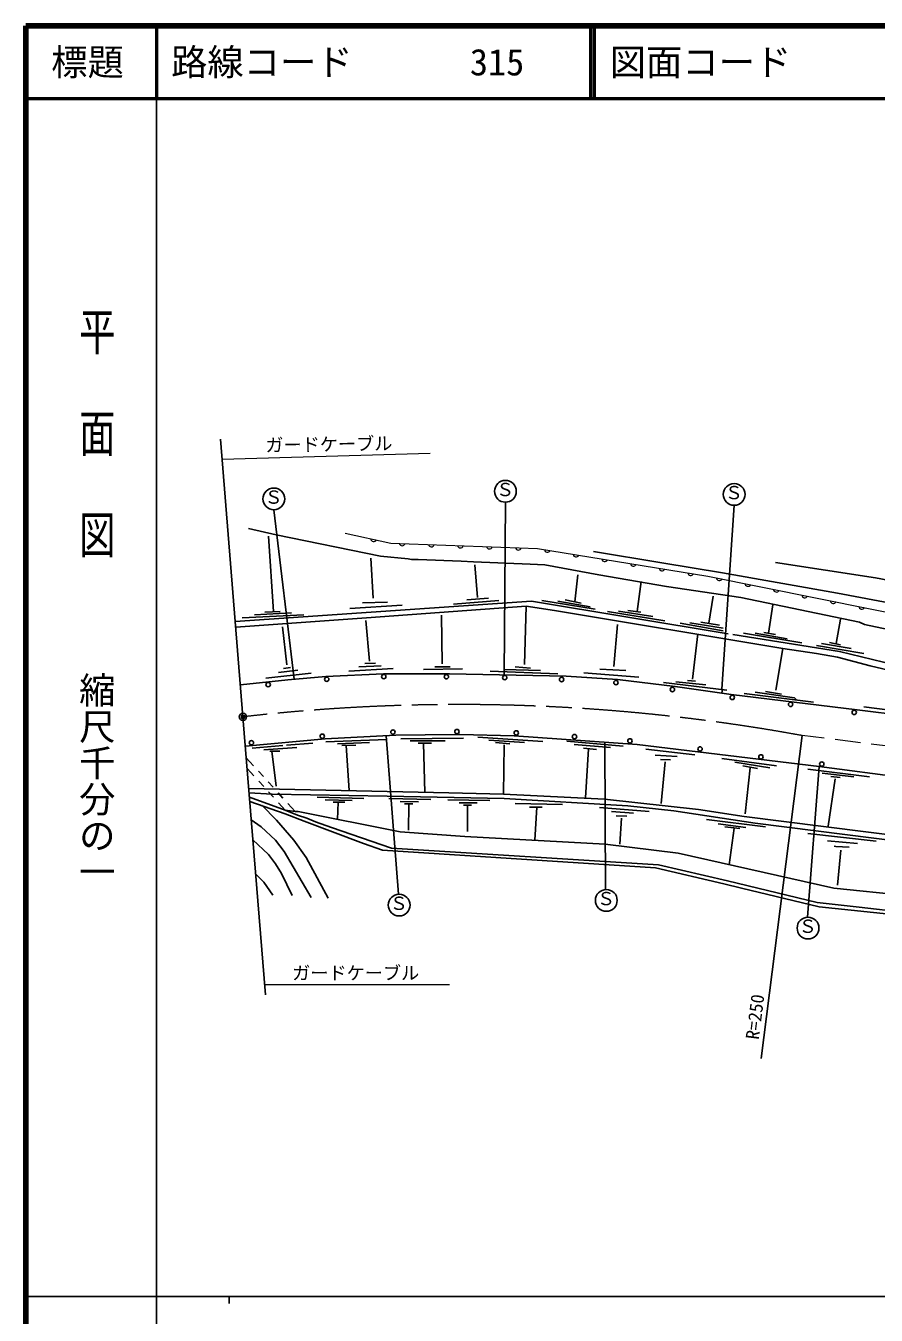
# Model space of a CAD drawing. Units: millimetres, scale not verified. Extents: x 40000 to 680000, y 20000 to 380000.
# Drawn here: x 40000 to 157078, y 202409 to 380000 of the extents above; entities that cross this region are included whole.
import ezdxf
from ezdxf.enums import TextEntityAlignment as Align

# ---------------------------------------------------------------- set-up
doc = ezdxf.new("R2010")
doc.units = ezdxf.units.MM
doc.header["$LTSCALE"] = 1000
doc.header["$PDMODE"] = 32
doc.header["$PDSIZE"] = 500
doc.linetypes.add('CHAIN', pattern=[18.5, 12, -1.5, 3.5, -1.5])
for name, color, linetype, lineweight in [('M-BGD', 7, 'Continuous', 25), ('M-BMK', 2, 'CHAIN', 13), ('M-BMK-SRVR', 3, 'Continuous', 25), ('M-STR-HTXT', 7, 'Continuous', 13), ('M-TTL', 2, 'Continuous', 140), ('M-TTL-BAND', 7, 'Continuous', 25), ('M-TTL-LINE', 7, 'Continuous', 50)]:
    doc.layers.add(name, color=color, linetype=linetype, lineweight=lineweight)
for name, color, linetype in [('M-BMK-HTXT', 7, 'Continuous'), ('M-OTRS', 6, 'Continuous'), ('M-TTL-TXT', 7, 'Continuous')]:
    doc.layers.add(name, color=color, linetype=linetype)
doc.styles.add('@ＭＳ ゴシック', font='')
doc.styles.add('ＭＳ ゴシック', font='')
doc.styles.get('@ＭＳ ゴシック').set_extended_font_data('@MS Gothic')
doc.styles.get('ＭＳ ゴシック').set_extended_font_data('MS Gothic')

msp = doc.modelspace()

# ---------------------------------------------------------------- linework, layer by layer
at = {"layer": 'M-BGD'}
for p, q in [((106029, 314382), (105860, 290590)), ((74155, 313339), (76932, 290008)), ((137525, 313958), (135832, 288643)), ((70638, 310741), (74448, 309894)), ((73432, 309725), (74110, 299311)), ((74448, 309894), (88842, 306931)), ((118136, 307608), (127583, 306020)), ((87827, 301146), (87511, 306675)), ((88842, 306931), (92652, 306592)), ((92652, 306592), (93117, 306514)), ((93117, 306514), (94006, 306508)), ((94006, 306508), (99933, 306254)), ((99933, 306254), (101626, 306169)), ((101626, 306169), (109416, 305830)), ((102196, 301255), (101804, 305755)), ((109416, 305830), (111448, 305746)), ((111448, 305746), (118898, 304391)), ((127583, 306020), (135916, 304645)), ((143198, 306084), (156998, 303968)), ((116020, 304391), (115596, 300666)), ((118898, 304391), (128212, 302782)), ((135916, 304645), (151749, 301851)), ((156998, 303968), (163094, 302782)), ((124740, 303460), (124148, 299311)), ((138456, 301258), (128212, 302782)), ((109607, 300746), (68834, 297949)), ((84628, 299724), (91816, 300198)), ((86366, 300514), (89802, 300632)), ((98879, 300322), (105145, 300831)), ((100710, 300940), (103682, 301174)), ((109607, 300746), (136678, 296263)), ((111024, 300835), (118390, 299650)), ((117713, 299988), (113226, 300750)), ((114242, 300920), (116443, 300496)), ((134635, 301435), (134054, 297702)), ((154797, 297872), (138456, 301258)), ((142859, 300242), (142266, 296348)), ((151749, 301851), (159792, 300327)), ((86894, 298464), (68896, 297185)), ((78258, 298888), (69792, 298464)), ((76565, 299142), (71485, 298888)), ((72924, 299226), (75041, 299311)), ((108908, 300073), (86894, 298464)), ((97224, 298803), (97308, 292114)), ((108908, 300073), (108654, 292030)), ((112802, 299480), (108908, 300073)), ((112802, 299480), (144214, 294231)), ((120084, 299311), (127958, 298041)), ((121608, 299396), (126349, 298634)), ((122878, 299480), (124656, 299226)), ((75959, 291968), (75353, 297234)), ((87333, 292468), (86833, 298077)), ((120940, 291762), (121440, 297555)), ((136001, 296686), (130074, 297702)), ((131429, 297787), (136001, 297025)), ((132953, 297872), (135493, 297448)), ((152172, 298295), (151580, 294908)), ((155474, 297533), (154797, 297872)), ((170884, 294231), (155474, 297533)), ((132530, 296263), (131768, 289998)), ((137356, 296178), (152003, 293808)), ((138795, 296348), (146838, 294993)), ((140404, 296348), (144806, 295586)), ((141589, 296432), (143198, 296178)), ((149548, 294908), (153612, 294231)), ((150648, 295078), (152172, 294739)), ((144214, 294231), (143282, 288474)), ((144214, 294231), (148870, 293554)), ((148870, 294654), (155390, 293554)), ((148870, 293554), (151749, 293046)), ((151749, 293046), (156236, 291860)), ((152003, 293808), (174609, 288304)), ((75459, 291494), (76459, 291600)), ((84464, 291126), (90598, 291468)), ((85859, 291731), (88940, 291863)), ((86675, 292153), (88150, 292205)), ((100102, 291437), (94768, 291352)), ((96292, 291691), (98409, 291691)), ((105860, 291352), (110855, 291183)), ((107384, 291691), (109500, 291522)), ((119044, 291367), (122625, 291183)), ((156236, 291860), (186124, 284579)), ((76073, 289938), (69538, 289253)), ((73063, 290151), (79303, 290836)), ((74800, 290941), (77460, 291231)), ((81327, 290367), (76073, 289938)), ((89260, 290733), (81327, 290367)), ((98324, 290760), (89260, 290733)), ((114411, 290421), (98324, 290760)), ((103912, 291098), (113226, 290760)), ((114411, 290421), (121442, 289959)), ((116806, 290867), (124415, 290288)), ((121442, 289959), (129397, 288982)), ((127788, 289574), (136509, 288474)), ((129482, 289659), (133630, 289236)), ((131090, 289828), (132191, 289744)), ((129397, 288982), (137102, 287881)), ((135832, 288643), (135916, 288558)), ((135916, 288558), (135832, 288135)), ((137102, 287881), (154458, 285768)), ((138880, 288050), (148447, 286865)), ((140404, 288220), (145822, 287458)), ((141843, 288304), (144044, 287966)), ((145822, 287458), (146076, 287204)), ((155362, 286206), (163813, 285126)), ((154458, 285768), (165042, 284494)), ((99002, 282378), (90958, 282293)), ((99764, 282378), (99002, 282378)), ((107214, 282208), (99764, 282378)), ((81222, 281785), (70225, 280770)), ((75380, 280854), (71146, 280515)), ((77327, 280600), (72755, 280261)), ((79528, 281192), (75888, 280938)), ((90958, 282293), (81222, 281785)), ((89688, 281700), (81306, 281362)), ((87318, 281277), (82915, 281108)), ((85455, 280938), (83508, 280854)), ((84100, 280854), (84524, 274673)), ((89604, 282208), (91309, 260393)), ((100272, 281870), (91636, 281785)), ((92906, 281531), (97732, 281531)), ((94006, 281192), (95869, 281192)), ((94768, 281192), (94938, 274419)), ((102219, 282039), (111194, 281446)), ((103743, 281616), (108654, 281277)), ((104674, 281277), (106622, 281108)), ((105869, 280955), (105775, 274165)), ((124148, 281023), (107214, 282208)), ((114486, 281461), (122262, 280762)), ((115512, 281023), (120507, 280600)), ((119741, 281331), (119830, 261042)), ((124148, 281023), (149209, 277975)), ((146905, 282237), (141250, 237758)), ((70353, 279180), (71358, 278076)), ((73602, 280092), (74956, 280092)), ((73856, 280092), (74448, 275266)), ((116782, 280515), (118560, 280346)), ((117459, 280430), (117036, 273657)), ((125353, 280347), (132120, 279610)), ((126669, 279557), (129697, 279347)), ((127395, 278934), (128764, 278887)), ((135832, 279076), (143367, 278060)), ((70471, 277726), (71409, 276695)), ((72031, 277337), (72704, 276597)), ((128015, 278642), (127486, 272892)), ((137610, 278568), (142436, 277806)), ((138710, 278060), (140742, 277721)), ((139726, 277806), (139044, 271455)), ((149209, 277975), (147600, 257232)), ((147685, 277636), (156155, 276558)), ((149209, 277975), (171222, 275096)), ((149632, 277044), (153991, 276555)), ((72081, 275956), (72754, 275216)), ((73377, 275857), (74050, 275118)), ((151446, 276291), (150479, 269762)), ((152121, 276483), (150818, 276620)), ((70697, 274935), (98240, 274334)), ((70746, 274333), (73940, 274165)), ((70793, 273747), (75718, 271964)), ((73427, 274476), (74100, 273736)), ((89773, 273911), (73940, 274165)), ((74723, 274378), (75396, 273638)), ((80121, 273742), (86556, 273572)), ((89773, 273911), (105860, 273572)), ((89978, 273581), (95780, 273449)), ((98240, 274334), (105775, 274165)), ((105775, 274165), (119660, 273488)), ((105860, 273572), (122878, 272556)), ((70840, 273167), (75718, 271456)), ((72501, 272641), (74533, 270609)), ((74773, 272997), (75711, 271966)), ((75718, 271964), (77073, 271794)), ((75718, 271964), (77412, 271286)), ((76069, 272898), (77073, 271794)), ((77073, 271794), (77496, 271794)), ((77496, 271794), (91551, 269000)), ((81222, 273403), (84947, 273318)), ((82322, 273064), (83931, 273064)), ((83000, 273064), (82915, 270694)), ((91538, 273154), (94042, 273130)), ((92146, 272849), (93269, 272838)), ((92719, 272686), (92690, 269213)), ((98084, 273410), (103885, 273279)), ((99643, 272983), (102147, 272960)), ((100252, 272679), (101375, 272667)), ((100825, 272515), (100796, 269042)), ((107384, 272895), (113903, 272726)), ((109331, 272387), (111109, 272387)), ((110347, 272387), (110093, 267815)), ((118964, 272350), (125842, 271791)), ((119660, 273488), (132614, 272048)), ((120637, 271771), (123680, 271560)), ((122878, 272556), (129228, 271879)), ((129228, 271879), (140404, 270186)), ((132614, 272048), (138880, 271117)), ((71044, 270646), (72416, 269678)), ((74533, 270609), (76904, 267815)), ((75718, 271456), (78343, 270440)), ((77412, 271286), (78682, 270863)), ((78343, 270440), (86471, 267392)), ((78682, 270863), (79867, 270355)), ((79867, 270355), (82068, 269593)), ((121292, 271198), (122743, 271139)), ((121994, 270870), (121763, 267277)), ((133715, 270694), (141843, 269678)), ((135324, 270101), (139134, 269593)), ((138880, 271117), (185108, 265275)), ((140404, 270186), (276632, 252829)), ((72416, 269678), (74364, 267815)), ((82068, 269593), (90366, 266714)), ((91551, 269000), (100441, 268323)), ((100441, 268323), (119745, 267307)), ((136255, 269678), (138287, 269424)), ((137525, 269508), (136848, 264428)), ((147683, 268749), (157074, 267696)), ((71270, 267864), (73432, 265868)), ((74364, 267815), (75549, 266291)), ((76904, 267815), (78597, 265444)), ((86471, 267392), (89096, 266460)), ((89096, 266460), (126688, 264005)), ((90366, 266714), (127111, 264428)), ((119745, 267307), (129820, 266037)), ((150351, 267731), (154494, 267397)), ((151282, 266994), (151527, 266976)), ((151527, 266976), (153335, 266853)), ((152230, 266467), (151738, 261657)), ((73432, 265868), (74364, 264598)), ((75549, 266291), (79274, 259941)), ((78597, 265444), (81645, 259856)), ((129820, 266037), (151241, 261211)), ((71650, 263162), (72755, 262058)), ((74364, 264598), (75210, 263243)), ((75210, 263243), (76650, 260195)), ((126688, 264005), (136086, 261804)), ((127111, 264428), (136594, 262227)), ((72755, 262058), (74025, 260280)), ((136086, 261804), (138541, 261211)), ((136594, 262227), (148955, 259264)), ((138541, 261211), (149209, 258671)), ((151241, 261211), (187394, 257486)), ((148955, 259264), (154712, 258586)), ((149209, 258671), (165042, 256978)), ((154712, 258586), (166058, 257316))]:
    msp.add_line(p, q, dxfattribs=at)
for centre, radius in [((74155, 314839), 1500), ((106029, 315882), 1500), ((137525, 315458), 1500), ((73369, 289258), 300), ((81435, 290000), 300), ((89288, 290369), 300), ((97902, 290354), 300), ((105929, 290221), 300), ((113767, 289966), 300), ((121251, 289532), 300), ((129027, 288588), 300), ((137266, 287490), 300), ((145298, 286544), 300), ((154048, 285433), 300), ((80809, 282157), 300), ((90549, 282719), 300), ((99360, 282801), 300), ((107519, 282614), 300), ((115543, 282105), 300), ((71063, 281248), 300), ((123179, 281513), 300), ((132826, 280398), 300), ((141212, 279310), 300), ((149590, 278316), 300), ((91400, 258896), 1500), ((119921, 259544), 1500), ((147692, 255734), 1500)]:
    msp.add_circle(centre, radius, dxfattribs=at)
at = {"layer": 'M-BMK'}
msp.add_line((168295, 279601), (146906, 282237), dxfattribs=at)
msp.add_arc((99690, 23860), 262655, 79.64413, 96.51308, dxfattribs=at)
at = {"layer": 'M-BMK-SRVR'}
for p, q in [((69897, 284820), (66799, 323088)), ((72995, 246552), (69897, 284820))]:
    msp.add_line(p, q, dxfattribs=at)
msp.add_circle((69897, 284820), 500, dxfattribs=at)
msp.add_point((69897, 284820), dxfattribs=at)
at = {"layer": 'M-OTRS'}
msp.add_point((69897, 284820), dxfattribs=at)
at = {"layer": 'M-STR-HTXT'}
for p, q in [((67025, 320291), (95662, 321137)), ((72881, 247959), (98340, 247959))]:
    msp.add_line(p, q, dxfattribs=at)
msp.add_lwpolyline([(83975, 310130), (90242, 308743), (110454, 307997), (133914, 304205), (164009, 298148), (187598, 292574), (239887, 294993)], dxfattribs=at)
for centre, start, end in [((87906, 309379), 183.78239, 331.26198), ((91827, 308801), 194.14647, 341.62606), ((95824, 308654), 194.14647, 341.62606), ((99821, 308506), 194.14647, 341.62606), ((103819, 308359), 194.14647, 341.62606), ((107816, 308211), 194.14647, 341.62606), ((111811, 307896), 187.07966, 334.55925), ((115760, 307258), 187.07966, 334.55925), ((119709, 306619), 187.07966, 334.55925), ((123657, 305981), 187.07966, 334.55925), ((127606, 305343), 187.07966, 334.55925), ((131555, 304705), 187.07966, 334.55925), ((135497, 304006), 184.8798, 332.35939), ((139418, 303217), 184.8798, 332.35939), ((143340, 302427), 184.8798, 332.35939), ((147261, 301638), 184.8798, 332.35939), ((151183, 300849), 184.8798, 332.35939), ((155104, 300059), 184.8798, 332.35939)]:
    msp.add_arc(centre, 417, start, end, dxfattribs=at)
at = {"layer": 'M-TTL'}
for p, q in [((40000, 380000), (40000, 20000)), ((680000, 380000), (40000, 380000))]:
    msp.add_line(p, q, dxfattribs=at)
at = {"layer": 'M-TTL-BAND'}
for p, q in [((58000, 370000), (58000, 20000)), ((40000, 205000), (579000, 205000)), ((68000, 205000), (68000, 204000))]:
    msp.add_line(p, q, dxfattribs=at)
at = {"layer": 'M-TTL-LINE'}
for p, q in [((58000, 380000), (58000, 370000)), ((117750, 380000), (117750, 370000)), ((118250, 380000), (118250, 370000)), ((40000, 370000), (680000, 370000))]:
    msp.add_line(p, q, dxfattribs=at)

# ---------------------------------------------------------------- texts
at = {"layer": 'M-BGD', "style": 'ＭＳ ゴシック'}
for p in [(104742, 314665), (136238, 314241), (72868, 313622), (90113, 257679), (118634, 258327), (146405, 254517)]:
    msp.add_text('Ｓ', height=1833, dxfattribs=at).set_placement(p, align=Align.BOTTOM_LEFT)
msp.add_text('R=250', height=1833, rotation=82.755, dxfattribs=at).set_placement((141458, 240230), align=Align.BOTTOM_LEFT)
at = {"layer": 'M-BMK-HTXT', "style": 'ＭＳ ゴシック'}
msp.add_text('ガードケーブル', height=1833, rotation=0.821, dxfattribs=at).set_placement((72998, 320779), align=Align.BOTTOM_LEFT)
msp.add_text('ガードケーブル', height=1833, dxfattribs=at).set_placement((76665, 248081), align=Align.BOTTOM_LEFT)
at = {"layer": 'M-TTL-BAND', "style": '@ＭＳ ゴシック', "width": 1.4}
msp.add_text('平  面  図', height=3666, rotation=270, dxfattribs=at).set_placement((49777, 306475), align=Align.MIDDLE_RIGHT)
at = {"layer": 'M-TTL-BAND', "style": '@ＭＳ ゴシック'}
msp.add_text('縮尺千分の一', height=3666, rotation=270, dxfattribs=at).set_placement((49777, 261030), align=Align.MIDDLE_RIGHT)
at = {"layer": 'M-TTL-TXT', "style": 'ＭＳ ゴシック'}
msp.add_text('標題', height=3666, dxfattribs=at).set_placement((48500, 375000), align=Align.MIDDLE_CENTER)
for s, p in [('路線コード', (60000, 375000)), ('315', (101142, 375000)), ('図面コード', (120380, 375000))]:
    msp.add_text(s, height=3666, dxfattribs=at).set_placement(p, align=Align.MIDDLE_LEFT)

doc.saveas('drawing.dxf')
